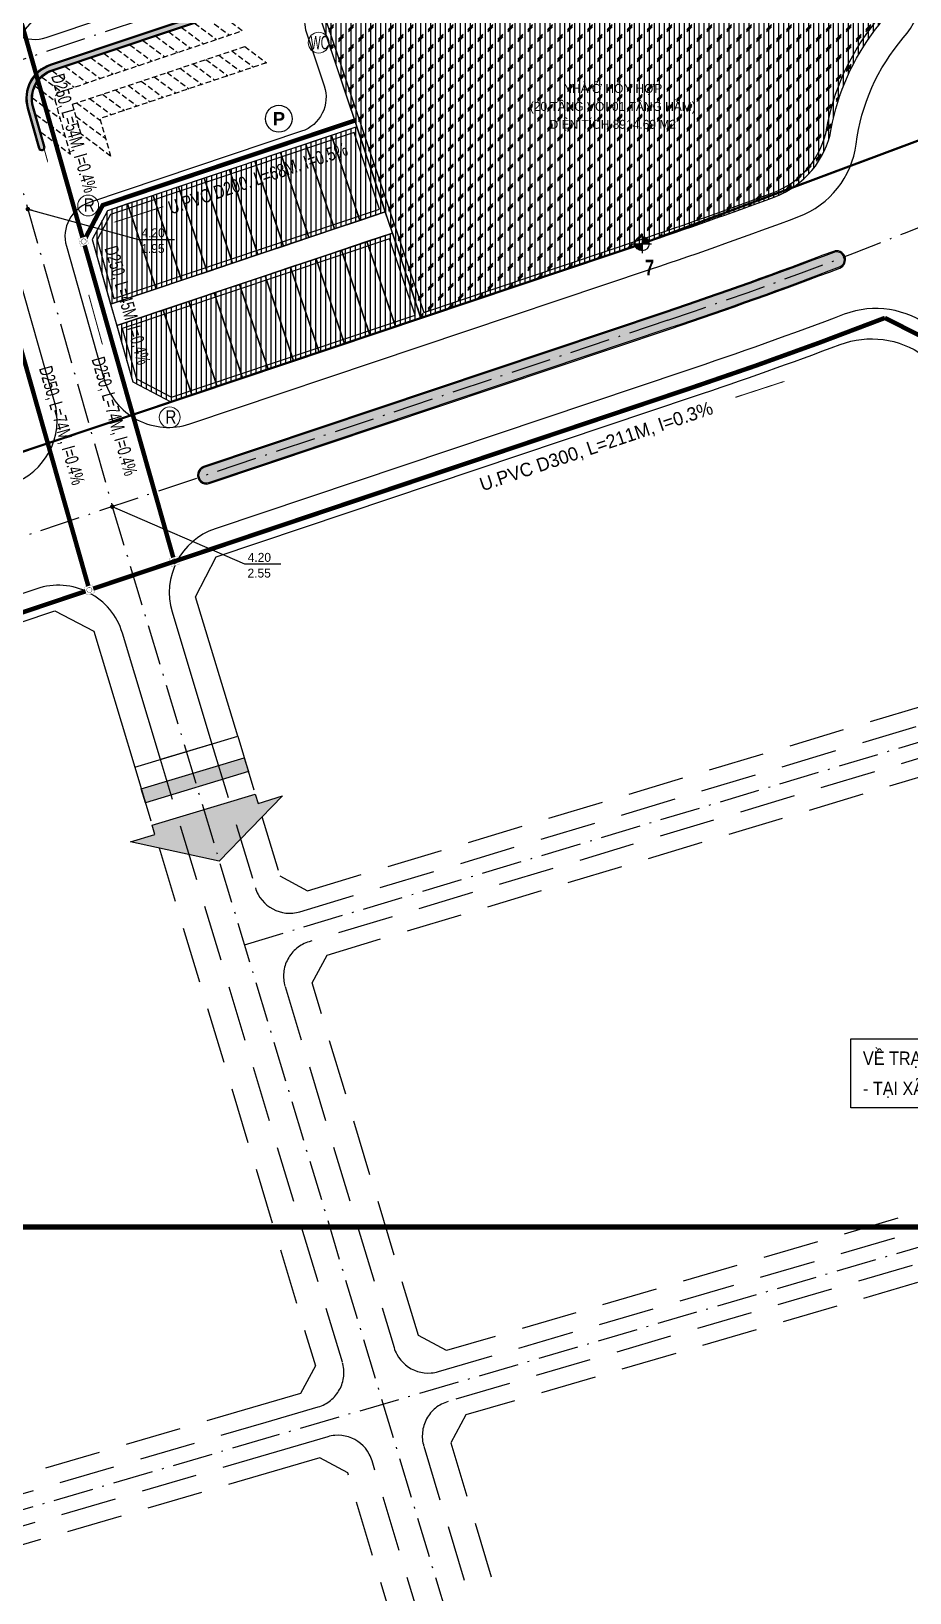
# Model space of a CAD drawing. Header units: metres. Extents: x 566631 to 571358, y 2062953 to 2068466.
# Drawn here: x 568510.6 to 568706.8, y 2065749.5 to 2066098.1 of the extents above; entities that cross this region are included whole.
import ezdxf
from ezdxf.enums import TextEntityAlignment as Align

# ---------------------------------------------------------------- set-up
doc = ezdxf.new("R2010")
doc.units = ezdxf.units.M
for name, pattern in [('ACAD_ISO10W100', [18.5, 12, -3, 0.5, -3]), ('CENTER', [2, 1.25, -0.25, 0.25, -0.25]), ('DOT', [0.25, 0, -0.25]), ('HIDDEN', [0.375, 0.25, -0.125])]:
    doc.linetypes.add(name, pattern=pattern)
doc.layers.add('boDnv', color=54, linetype='CONTINUOUS', lineweight=25)
for name, color, linetype in [('BoThamCo', 94, 'CONTINUOUS'), ('ChiaLo', 128, 'CENTER'), ('datoHonHop', 42, 'CONTINUOUS'), ('datOlienke', 42, 'CONTINUOUS'), ('ghi_chu', 7, 'CONTINUOUS'), ('hacth sdd', 8, 'CONTINUOUS'), ('hatchViaHe+LogDg', 129, 'CONTINUOUS'), ('Khung ban ve', 7, 'CONTINUOUS'), ('LogDg', 7, 'CONTINUOUS'), ('LogDg phu', 7, 'CONTINUOUS'), ('LoLK', 6, 'CONTINUOUS'), ('QH', 7, 'CONTINUOUS'), ('RANHGIOI', 2, 'HIDDEN'), ('TimDg', 222, 'CONTINUOUS'), ('TNuoc Thai', 7, 'CONTINUOUS'), ('ViaHeS', 32, 'CONTINUOUS'), ('ViaHeSphu', 32, 'CONTINUOUS')]:
    doc.layers.add(name, color=color, linetype=linetype)
doc.styles.add('ARIALB', font='VHARIALB.ttf', dxfattribs={"width": 0.75})
doc.styles.add('avantH', font='VHAVAN.ttf', dxfattribs={"height": 10})
doc.styles.add('DIADANH1', font='VHAVAN.ttf', dxfattribs={"height": 2})
doc.styles.add('phu', font='VHAVAN.ttf')
doc.styles.add('rms', font='romans.shx', dxfattribs={"width": 0.7, "bigfont": 'vns.shx'})
doc.styles.add('solo', font='VHARIALN.ttf')
doc.styles.add('style1', font='VHARIALN.ttf', dxfattribs={"height": 1.2})
doc.styles.add('STYLE3', font='VHBODO.ttf', dxfattribs={"width": 0.8, "height": 2.2})
doc.linetypes.add('ADL', pattern='A,0.125,-0.15,["++",rms,S=0.5,R=0,X=0,Y=-0.2245],-1.35,1.125', length=2.75)
doc.linetypes.add('TNTN_LINE', pattern='A,0.5,-0.2,["TN",Standard,S=0.1,R=0,X=-0.1,Y=-0.05],-0.25', length=0.95)
doc.dimstyles.new('kichthuocnut', dxfattribs={"dimtxt": 1.1, "dimasz": 0.5, "dimexe": 0.5, "dimexo": 0.5, "dimgap": 0.5, "dimtad": 1, "dimzin": 0, "dimdsep": 46, "dimtxsty": 'solo', "dimblk": 'BOXFILLED', "dimcen": 0.09, "dimdle": 1, "dimclrd": 256, "dimclre": 256, "dimclrt": 7, "dimadec": 0, "dimazin": 0, "dimtfac": 1, "dimtix": 1, "dimtofl": 0, "dimtmove": 1, "dimatfit": 3, "dimldrblk": 'ARCHTICK', "dimfxl": 1, "dimtfill": 1, "dimtfillclr": 2, "dimtolj": 1, "dimtzin": 0, "dimlwd": -1, "dimlwe": -1, "dimarcsym": 0})

# ---------------------------------------------------------------- blocks, each defined once
blk = doc.blocks.new('moc')
at = {"layer": 'QH', "linetype": 'Continuous'}
h = blk.add_hatch(color=7, dxfattribs=at)
h.paths.add_polyline_path([(0, 0), (0.53, 0, 0.414214), (0, 0.53)])
h.paths.add_polyline_path([(-0.53, 0, 0.414214), (0, -0.53), (0, 0)])
for p, q in [((0, 0.71), (0, -0.71)), ((-0.71, 0), (0.71, 0))]:
    blk.add_line(p, q, dxfattribs=at)
blk.add_circle((0, 0), 0.529, dxfattribs=at)
blk = doc.blocks.new('dsl')
at = {"color": 158, "linetype": 'DOT'}
blk.add_wipeout([(0, 1.5), (0.34, 1.46), (0.73, 1.31), (1.02, 1.1), (1.23, 0.85), (1.35, 0.64), (1.44, 0.41), (1.5, 0), (1.44, -0.42), (1.33, -0.7), (1.15, -0.96), (0.91, -1.19), (0.61, -1.37), (0.38, -1.45), (0, -1.5), (-0.46, -1.43), (-0.79, -1.27), (-1.14, -0.97), (-1.32, -0.72), (-1.43, -0.46), (-1.49, -0.14), (-1.5, 0), (-1.46, 0.34), (-1.34, 0.68), (-1.17, 0.94), (-0.92, 1.19), (-0.63, 1.36), (-0.25, 1.48)], dxfattribs=at).dxf.layer = 'ghi_chu'
at = {"layer": 'ghi_chu', "color": 32}
blk.add_circle((0, 0), 1.5, dxfattribs=at)
at = {"layer": 'ghi_chu', "style": 'ARIALB'}
blk.add_attdef('01', text='', height=1.5, dxfattribs=at).set_placement((0, -0.75), align=Align.CENTER)
blk = doc.blocks.new('hg')
at = {"layer": 'TNuoc Thai', "color": 7, "lineweight": 0, "const_width": 0.2}
blk.add_lwpolyline([(-2.5, -2.5), (2.5, -2.5), (2.5, 2.5), (-2.5, 2.5)], close=True, dxfattribs=at)
at = {"lineweight": 0}
blk.add_wipeout([(-2.5, 2.5), (2.5, 2.5), (2.5, -2.5), (-2.5, -2.5)], dxfattribs=at).dxf.layer = 'TNuoc Thai'
at = {"layer": 'TNuoc Thai', "color": 3, "lineweight": 0, "const_width": 0.25}
blk.add_lwpolyline([(-1.625, 0, 1), (1.625, 0, 1)], format="xyb", close=True, dxfattribs=at)

msp = doc.modelspace()

# ---------------------------------------------------------------- hatches: boundary and pattern name
at = {"layer": 'hacth sdd'}
h = msp.add_hatch(dxfattribs=at)
h.set_pattern_fill('CORK', color=44, scale=0.35, angle=90, style=0)
h.set_pattern_definition([(90, (568575.3249, 2066034.0933), (-1.11125, 7e-17), []), (225, (568575.8805, 2066034.649), (2.2225, -2.2225), [1.571546, -1.571546]), (225, (568575.8805, 2066034.9267), (2.2225, -2.2225), [1.571546, -1.571546]), (225, (568575.8805, 2066035.2046), (2.2225, -2.2225), [1.571546, -1.571546])])
edge = h.paths.add_edge_path()
edge.add_arc((568739.443, 2066067.274), 51, 142.16609, 169.78984, ccw=False)
edge.add_arc((568683.368, 2066110.823), 20, 322.16609, 379.88428)
edge.add_line((568702.176, 2066117.626), (568693.302, 2066142.16))
edge.add_line((568693.302, 2066142.16), (568686.862, 2066145.271))
edge.add_line((568686.862, 2066145.271), (568579.734, 2066109.319))
edge.add_line((568579.734, 2066109.319), (568575.325, 2066100.456))
edge.add_line((568575.325, 2066100.456), (568597.596, 2066034.093))
edge.add_line((568597.596, 2066034.093), (568647.001, 2066050.673))
edge.add_arc((568334.571, 2066981.647), 982, 288.5515, 290.379085)
edge.add_arc((568669.568, 2066079.859), 20, 290.37937, 349.78984)
h.paths.add_polyline_path([(568624.967, 2066075.029), (568655.936, 2066075.029), (568655.936, 2066079.78), (568624.967, 2066079.78)], flags=24)
h.paths.add_polyline_path([(568628.351, 2066082.955), (568652.553, 2066082.955), (568652.553, 2066088.152), (568628.351, 2066088.152)], flags=24)
h.paths.add_polyline_path([(568620.64, 2066079.186), (568660.263, 2066079.186), (568660.263, 2066084.064), (568620.64, 2066084.064)], flags=24)
h = msp.add_hatch(dxfattribs=at)
h.set_pattern_fill('CROSS', color=64, scale=0.05, style=0)
h.set_pattern_definition([(0, (568509.63695, 2066071.72215), (0.3175, 0.3175), [0.15875, -0.47625]), (90, (568509.71632, 2066071.64277), (-0.3175, 0.3175), [0.15875, -0.47625])])
edge = h.paths.add_edge_path()
edge.add_arc((568517.345, 2066083.108), 7.75, 108.5515, 195.84764)
edge.add_line((568509.889, 2066080.991), (568512.418, 2066072.082))
edge.add_arc((568512.899, 2066072.219), 0.5, 195.84764, 285.84764)
edge.add_arc((568512.899, 2066072.219), 0.5, 285.84764, 375.84764)
edge.add_line((568513.38, 2066072.355), (568510.851, 2066081.264))
edge.add_arc((568517.345, 2066083.108), 6.75, 108.5515, 195.84764, ccw=False)
edge.add_line((568515.197, 2066089.507), (568554.765, 2066102.786))
edge.add_arc((568554.606, 2066103.26), 0.5, 288.5515, 378.5515)
edge.add_arc((568554.606, 2066103.26), 0.5, 18.5515, 108.5515)
edge.add_line((568554.447, 2066103.734), (568514.879, 2066090.455))
h = msp.add_hatch(dxfattribs=at)
h.set_pattern_fill('ANSI31', color=30, scale=0.35, angle=45, style=0)
h.set_pattern_definition([(90, (568529.6626, 2066015.3573), (-1.11125, 1e-16), [])])
h.paths.add_polyline_path([(568591.233, 2066053.054), (568529.663, 2066032.391), (568533.219, 2066019.864), (568541.767, 2066015.357), (568597.596, 2066034.093)])
h = msp.add_hatch(dxfattribs=at)
h.set_pattern_fill('CROSS', color=64, scale=0.05, style=0)
h.set_pattern_definition([(0, (568124.4922, 2065856.43456), (0.3175, 0.3175), [0.15875, -0.47625]), (90, (568124.5716, 2065856.3552), (-0.3175, 0.3175), [0.15875, -0.47625])])
edge = h.paths.add_edge_path()
edge.add_arc((568334.571, 2066981.647), 1001.75, 288.5515, 290.848363)
edge.add_arc((568690.436, 2066047.109), 1.75, 291.91241, 470.8465)
edge.add_arc((568334.571, 2066981.647), 998.25, 288.5515, 290.846501, ccw=False)
edge.add_line((568652.171, 2066035.268), (568549.133, 2066000.689))
edge.add_arc((568549.69, 2065999.03), 1.75, 108.5515, 288.5515)
edge.add_line((568550.247, 2065997.371), (568653.284, 2066031.95))
at = {"layer": 'hatchViaHe+LogDg'}
for points in [[(568535.136, 2065928.99), (568558.112, 2065935.924), (568559.104, 2065932.808), (568536.081, 2065925.857)], [(568561.219, 2065925.717), (568566.702, 2065927.372), (568552.518, 2065912.834), (568532.713, 2065917.111), (568538.196, 2065918.766), (568537.565, 2065920.855), (568560.588, 2065927.806)]]:
    msp.add_hatch(color=158, dxfattribs=at).paths.add_polyline_path(points)

# ---------------------------------------------------------------- linework, layer by layer
at = {"layer": 'boDnv', "color": 10, "linetype": 'ADL', "ltscale": 0.25}
msp.add_lwpolyline([(568688.267, 2066076.491, -0.1211185), (568698.374, 2066099.169, 0.2573061), (568701.235, 2066117.286), (568692.501, 2066141.436), (568686.793, 2066144.193), (568580.445, 2066108.503), (568576.405, 2066100.381), (568598.226, 2066035.359), (568646.683, 2066051.621, 0.0079745), (568676.184, 2066062.048, 0.2651941)], format="xyb", close=True, dxfattribs=at)
msp.add_lwpolyline([(568590.603, 2066051.788), (568530.885, 2066031.747), (568534.064, 2066020.549), (568541.854, 2066016.442), (568596.33, 2066034.723)], close=True, dxfattribs=at)
at = {"layer": 'BoThamCo'}
for points in [[(568514.879, 2066090.455, 0.4004581), (568509.889, 2066080.991), (568512.418, 2066072.082, 0.4142136), (568513.036, 2066071.738, 0.4142136), (568513.38, 2066072.355), (568510.851, 2066081.264, -0.4004581), (568515.197, 2066089.507), (568554.765, 2066102.786, 0.4142136), (568555.08, 2066103.419, 0.4142136), (568554.447, 2066103.734)], [(568653.284, 2066031.95, 0.0100223), (568691.09, 2066045.486, 0.9907412), (568689.814, 2066048.745, -0.0100142), (568652.171, 2066035.268), (568549.133, 2066000.689, 1), (568550.247, 2065997.371)]]:
    msp.add_lwpolyline(points, format="xyb", close=True, dxfattribs=at)
at = {"layer": 'ChiaLo', "ltscale": 5}
for points in [[(568583.279, 2066076.755), (568589.642, 2066057.794), (568528.296, 2066037.207)], [(568577.591, 2066074.846), (568583.954, 2066055.885)], [(568566.214, 2066071.028), (568572.577, 2066052.067)], [(568571.902, 2066072.937), (568578.266, 2066053.976)], [(568554.838, 2066067.21), (568561.201, 2066048.25)], [(568560.526, 2066069.119), (568566.889, 2066050.158)], [(568543.461, 2066063.392), (568549.824, 2066044.432)], [(568549.149, 2066065.301), (568555.513, 2066046.341)], [(568532.085, 2066059.575), (568538.448, 2066040.614)], [(568537.773, 2066061.483), (568544.136, 2066042.523)], [(568529.663, 2066032.391), (568591.233, 2066053.054), (568597.596, 2066034.093)], [(568579.856, 2066049.236), (568586.219, 2066030.275)], [(568585.545, 2066051.145), (568591.908, 2066032.184)], [(568568.48, 2066045.418), (568574.843, 2066026.458)], [(568574.168, 2066047.327), (568580.531, 2066028.366)], [(568562.792, 2066043.509), (568569.155, 2066024.549)], [(568551.415, 2066039.691), (568557.778, 2066020.731)], [(568557.103, 2066041.6), (568563.467, 2066022.64)], [(568540.039, 2066035.874), (568546.402, 2066016.913)], [(568545.727, 2066037.783), (568552.09, 2066018.822)]]:
    msp.add_lwpolyline(points, dxfattribs=at)
at = {"layer": 'datoHonHop', "linetype": 'ByBlock'}
msp.add_lwpolyline([(568689.251, 2066076.314, -0.1211185), (568699.164, 2066098.556, 0.2573061), (568702.176, 2066117.626), (568693.302, 2066142.16), (568686.862, 2066145.271), (568579.734, 2066109.319), (568575.325, 2066100.456), (568597.596, 2066034.093), (568647.001, 2066050.673, 0.0079745), (568676.533, 2066061.111, 0.2651941)], format="xyb", close=True, dxfattribs=at)
at = {"layer": 'datOlienke'}
msp.add_lwpolyline([(568591.233, 2066053.054), (568529.663, 2066032.391), (568533.219, 2066019.864), (568541.767, 2066015.357), (568597.596, 2066034.093)], close=True, dxfattribs=at)
at = {"layer": 'Khung ban ve', "const_width": 1.2}
msp.add_lwpolyline([(567973.928, 2066641.109), (569223.928, 2066641.109), (569223.928, 2065831.109), (567973.928, 2065831.109)], close=True, dxfattribs=at)
at = {"layer": 'LogDg'}
for points in [[(568500.584, 2066140.771, 0.4004581), (568495.433, 2066131.002), (568503.634, 2066102.111, 0.4281041), (568513.876, 2066096.711), (568686.467, 2066154.632, 0.4210432), (568691.445, 2066164.937), (568681.238, 2066193.156, 0.4074168), (568671.17, 2066198.019)], [(568394.136, 2065959.484), (568506.122, 2065997.066, 0.4004581), (568515.78, 2066015.383), (568507.214, 2066045.556, 0.4281041), (568496.973, 2066050.956), (568376.956, 2066010.678, 0.4142136), (568371.917, 2066000.549), (568384.006, 2065964.523, 0.4142136)], [(568653.364, 2066031.713, 0.0100229), (568691.181, 2066045.253, 0.9913355), (568689.725, 2066048.979, -0.0100142), (568652.091, 2066035.505), (568549.054, 2066000.926, 1), (568550.326, 2065997.134)]]:
    msp.add_lwpolyline(points, format="xyb", close=True, dxfattribs=at)
for points in [[(568514.8, 2066090.692, 0.4004581), (568509.649, 2066080.923), (568512.178, 2066072.014, 0.4142136), (568513.104, 2066071.497, 0.4142136), (568513.621, 2066072.424), (568511.092, 2066081.333, -0.4004581), (568515.277, 2066089.27), (568554.845, 2066102.549, 0.4142136), (568555.317, 2066103.498, 0.4142136), (568554.368, 2066103.971), (568514.8, 2066090.692)], [(568731.777, 2066022.932, -0.1246658), (568711.594, 2066031.927, 0.2629368), (568692.15, 2066034.926, -0.0093449), (568656.521, 2066022.224), (568551.613, 2065987.017, 0.4052568), (568542.025, 2065968.463), (568550.923, 2065938.978), (568539.435, 2065935.51), (568530.909, 2065963.762, 0.4232274), (568511.776, 2065973.648), (568425.403, 2065944.662, 0.4065199), (568420.3, 2065934.733), (568434.533, 2065888.3), (568425.929, 2065885.662), (568411.888, 2065931.466, 0.4219493), (568401.694, 2065936.705), (568275.221, 2065894.261, 0.3468311), (568269.797, 2065885.971), (568270.818, 2065874.448, 0.1098508), (568280.271, 2065844.652), (568275.082, 2065841.639, -0.1098508), (568264.842, 2065873.919), (568264.286, 2065880.185, 0.4849671), (568253.772, 2065887.064)]]:
    msp.add_lwpolyline(points, format="xyb", dxfattribs=at)
at = {"layer": 'LogDg', "ltscale": 0.75}
msp.add_lwpolyline([(568535.136, 2065928.99), (568558.112, 2065935.924), (568559.104, 2065932.808), (568536.081, 2065925.857)], close=True, dxfattribs=at)
at = {"layer": 'LogDg', "ltscale": 0.75, "elevation": 0}
msp.add_lwpolyline([(568561.219, 2065925.717), (568566.702, 2065927.372), (568552.518, 2065912.834), (568532.713, 2065917.111), (568538.196, 2065918.766), (568537.565, 2065920.855), (568560.588, 2065927.806)], close=True, dxfattribs=at)
at = {"layer": 'LogDg phu', "linetype": 'HIDDEN', "ltscale": 50}
for points in [[(568550.923, 2065938.978), (568560.611, 2065906.878, 0.41385), (568570.572, 2065901.528), (568732.798, 2065950.268, 0.0228584), (568750.388, 2065956.443), (568757.204, 2065959.191, 0.4026197), (568761.744, 2065969.305), (568755.641, 2065986.366)], [(568591.597, 2065804.206, 0.4118436), (568601.506, 2065798.84), (568793.597, 2065855.121, 0.431462), (568798.88, 2065865.492), (568769.497, 2065947.632, 0.4259033), (568758.973, 2065952.357), (568753.006, 2065949.95, -0.0228584), (568734.812, 2065943.564), (568572.613, 2065894.832, 0.4145773), (568567.256, 2065884.859), (568591.597, 2065804.206)], [(568434.533, 2065888.3), (568471.141, 2065768.878, 0.4105758), (568481.039, 2065763.545), (568563.046, 2065787.572), (568574.634, 2065790.968, 0.4165875), (568580.044, 2065800.956), (568539.435, 2065935.51)]]:
    msp.add_lwpolyline(points, format="xyb", dxfattribs=at)
for points in [[(568814.217, 2065813.712, -0.0729934), (568813.932, 2065815.136), (568813.426, 2065824.829), (568806.64, 2065843.799, 0.397173), (568796.858, 2065848.782), (568725.32, 2065827.822), (568603.653, 2065792.175, 0.4165873), (568598.243, 2065782.186), (568610.029, 2065743.133), (568627.959, 2065683.724, 0.4132467), (568637.904, 2065678.369), (568689.046, 2065693.62), (568828.681, 2065735.259, 0.4300405), (568838.518, 2065754.686), (568833.636, 2065768.335), (568827.847, 2065776.227, -0.0724503), (568827.171, 2065777.5)], [(568598.162, 2065740.921), (568586.689, 2065778.936, 0.4118437), (568576.781, 2065784.302), (568565.313, 2065780.942), (568483.282, 2065756.908, 0.4178607), (568477.882, 2065746.886), (568508.202, 2065647.977, 0.4119776), (568518.137, 2065642.655), (568611.071, 2065670.368, 0.4151811), (568616.444, 2065680.346), (568598.162, 2065740.921)]]:
    msp.add_lwpolyline(points, format="xyb", close=True, dxfattribs=at)
at = {"layer": 'LoLK'}
for points in [[(568583.279, 2066076.755), (568577.591, 2066074.846), (568583.954, 2066055.885), (568589.642, 2066057.794)], [(568577.591, 2066074.846), (568571.902, 2066072.937), (568578.266, 2066053.976), (568583.954, 2066055.885)], [(568566.214, 2066071.028), (568560.526, 2066069.119), (568566.889, 2066050.158), (568572.577, 2066052.067)], [(568571.902, 2066072.937), (568566.214, 2066071.028), (568572.577, 2066052.067), (568578.266, 2066053.976)], [(568554.838, 2066067.21), (568549.149, 2066065.301), (568555.513, 2066046.341), (568561.201, 2066048.25)], [(568560.526, 2066069.119), (568554.838, 2066067.21), (568561.201, 2066048.25), (568566.889, 2066050.158)], [(568543.461, 2066063.392), (568537.773, 2066061.483), (568544.136, 2066042.523), (568549.824, 2066044.432)], [(568549.149, 2066065.301), (568543.461, 2066063.392), (568549.824, 2066044.432), (568555.513, 2066046.341)], [(568532.085, 2066059.575), (568527.568, 2066058.059), (568524.193, 2066051.658), (568528.296, 2066037.207), (568538.448, 2066040.614)], [(568537.773, 2066061.483), (568532.085, 2066059.575), (568538.448, 2066040.614), (568544.136, 2066042.523)], [(568591.233, 2066053.054), (568585.545, 2066051.145), (568591.908, 2066032.184), (568597.596, 2066034.093)], [(568579.856, 2066049.236), (568574.168, 2066047.327), (568580.531, 2066028.366), (568586.219, 2066030.275)], [(568585.545, 2066051.145), (568579.856, 2066049.236), (568586.219, 2066030.275), (568591.908, 2066032.184)], [(568568.48, 2066045.418), (568562.792, 2066043.509), (568569.155, 2066024.549), (568574.843, 2066026.458)], [(568574.168, 2066047.327), (568568.48, 2066045.418), (568574.843, 2066026.458), (568580.531, 2066028.366)], [(568562.792, 2066043.509), (568557.103, 2066041.6), (568563.467, 2066022.64), (568569.155, 2066024.549)], [(568551.415, 2066039.691), (568545.727, 2066037.783), (568552.09, 2066018.822), (568557.778, 2066020.731)], [(568557.103, 2066041.6), (568551.415, 2066039.691), (568557.778, 2066020.731), (568563.467, 2066022.64)], [(568540.039, 2066035.874), (568529.663, 2066032.391), (568533.219, 2066019.864), (568541.767, 2066015.357), (568546.402, 2066016.913)], [(568545.727, 2066037.783), (568540.039, 2066035.874), (568546.402, 2066016.913), (568552.09, 2066018.822)]]:
    msp.add_lwpolyline(points, close=True, dxfattribs=at)
at = {"layer": 'TimDg', "linetype": 'ACAD_ISO10W100', "ltscale": 0.75}
for points in [[(568414.779, 2066393.153), (568528.662, 2065991.973)], [(568528.662, 2065991.973), (568677.745, 2065497.995)]]:
    msp.add_lwpolyline(points, dxfattribs=at)
at = {"layer": 'TNuoc Thai', "color": 7, "linetype": 'TNTN_LINE', "ltscale": 8, "const_width": 1}
for points in [[(568507.555, 2066102.948), (568522.249, 2066051.186)], [(568522.249, 2066051.186), (568542.527, 2065979.749)], [(568503.294, 2066044.719), (568523.545, 2065973.379)]]:
    msp.add_lwpolyline(points, dxfattribs=at)
at = {"layer": 'TNuoc Thai'}
for points in [[(568511.216, 2066079.956, 0.221, 0.221, 0), (568513.656, 2066071.092, 1.106, 0, 0), (568514.327, 2066068.656, 0, 0, 0)], [(568540.046, 2066058.962, 0.221, 0.221, 0), (568531.284, 2066056.178, 1.106, 0, 0), (568528.876, 2066055.413, 0, 0, 0)], [(568523.4, 2066039.27, 0.221, 0.221, 0), (568525.84, 2066030.406, 1.106, 0, 0), (568526.511, 2066027.97, 0, 0, 0)], [(568667.843, 2066016.384, 0.221, 0.221, 0), (568676.584, 2066019.232, 1.106, 0, 0), (568678.986, 2066020.015, 0, 0, 0)]]:
    msp.add_lwpolyline(points, format="xyseb", dxfattribs=at)
at = {"layer": 'TNuoc Thai', "linetype": 'Continuous', "lineweight": 0}
for centre in [(568574.758, 2066095.578), (568523.273, 2066059.218), (568541.487, 2066011.908)]:
    msp.add_circle(centre, 2.326, dxfattribs=at)
at = {"layer": 'ViaHeS'}
msp.add_lwpolyline([(568583.279, 2066076.755), (568527.568, 2066058.059), (568524.193, 2066051.658), (568533.219, 2066019.864), (568541.767, 2066015.357), (568647.001, 2066050.673, 0.0079745), (568676.532, 2066061.111, 0.2651955), (568689.251, 2066076.314, -0.1211185), (568699.164, 2066098.556, 0.2573061), (568702.176, 2066117.626), (568693.302, 2066142.16), (568686.862, 2066145.271), (568579.734, 2066109.319), (568575.325, 2066100.456), (568583.279, 2066076.755)], format="xyb", close=True, dxfattribs=at)
at = {"layer": 'ViaHeS', "linetype": 'HIDDEN', "ltscale": 5}
msp.add_lwpolyline([(568512.721, 2066075.594), (568519.309, 2066070.695), (568515.902, 2066082.698, -0.4004581), (568516.868, 2066084.53), (568557.694, 2066098.231), (568552.807, 2066101.865)], format="xyb", dxfattribs=at)
for points in [[(568541.259, 2066097.99), (568546.146, 2066094.356)], [(568544.146, 2066098.958), (568549.033, 2066095.324)], [(568547.033, 2066099.927), (568551.92, 2066096.293)], [(568549.92, 2066100.896), (568554.807, 2066097.262)], [(568529.711, 2066094.114), (568534.599, 2066090.48)], [(568532.598, 2066095.083), (568537.486, 2066091.449)], [(568535.485, 2066096.052), (568540.373, 2066092.418)], [(568538.372, 2066097.021), (568543.26, 2066093.387)], [(568521.051, 2066091.208), (568525.938, 2066087.574)], [(568523.938, 2066092.177), (568528.825, 2066088.543)], [(568526.824, 2066093.145), (568531.712, 2066089.511)], [(568546.681, 2066090.843), (568551.568, 2066087.209)], [(568549.568, 2066091.812), (568554.455, 2066088.178)], [(568552.455, 2066092.781), (568557.342, 2066089.147)], [(568555.341, 2066093.75), (568560.229, 2066090.116)], [(568512.943, 2066087.89), (568517.277, 2066084.667)], [(568515.277, 2066089.27), (568520.164, 2066085.636)], [(568518.164, 2066090.239), (568523.051, 2066086.605)], [(568538.02, 2066087.937), (568542.907, 2066084.303)], [(568540.907, 2066088.905), (568545.794, 2066085.272)], [(568543.794, 2066089.874), (568548.681, 2066086.24)], [(568511.463, 2066085.875), (568515.946, 2066082.542)], [(568526.472, 2066084.061), (568531.36, 2066080.427)], [(568529.359, 2066085.03), (568534.247, 2066081.396)], [(568532.246, 2066085.999), (568537.134, 2066082.365)], [(568535.133, 2066086.968), (568540.02, 2066083.334)], [(568510.802, 2066083.251), (568517.067, 2066078.593)], [(568520.698, 2066082.124), (568526.025, 2066078.163)], [(568523.585, 2066083.092), (568528.473, 2066079.459)], [(568511.6, 2066079.543), (568518.188, 2066074.644)], [(568520.558, 2066079.113), (568527.146, 2066074.215)]]:
    msp.add_lwpolyline(points, dxfattribs=at)
at = {"layer": 'ViaHeS'}
msp.add_lwpolyline([(568591.233, 2066053.054), (568589.642, 2066057.794), (568528.296, 2066037.207), (568529.663, 2066032.391)], close=True, dxfattribs=at)
at = {"layer": 'ViaHeS', "elevation": 0}
msp.add_lwpolyline([(568261.853, 2065873.654, 0.1098508), (568272.488, 2065840.133), (568282.866, 2065846.158, -0.1098508), (568273.807, 2065874.713), (568273.138, 2065882.252), (568277.48, 2065888.691), (568402.232, 2065930.557), (568408.438, 2065927.367), (568421.626, 2065884.343), (568438.836, 2065889.619), (568425.508, 2065933.096), (568428.783, 2065939.467), (568515.847, 2065968.686), (568524.506, 2065964.211), (568533.691, 2065933.777), (568556.668, 2065940.711), (568547.27, 2065971.851), (568551.883, 2065980.779), (568658.455, 2066016.544, 0.0085451), (568691.246, 2066028.176, -0.2491929), (568709.856, 2066025.734, 0.0997504)], format="xyb", dxfattribs=at)
at = {"layer": 'ViaHeSphu', "linetype": 'HIDDEN', "ltscale": 50}
for points in [[(568556.668, 2065940.711), (568566.065, 2065909.571), (568572.299, 2065906.223), (568731.647, 2065954.099, 0.0228584), (568748.892, 2065960.152), (568752.779, 2065961.72), (568755.732, 2065968.297), (568749.214, 2065986.519)], [(568764.157, 2065944.747), (568792.936, 2065864.296), (568789.822, 2065858.183), (568722.151, 2065838.356), (568603.291, 2065803.532), (568597.048, 2065806.913), (568573.289, 2065885.638), (568576.633, 2065891.863), (568735.963, 2065939.733, 0.0228584), (568754.502, 2065946.241), (568757.835, 2065947.585), (568764.157, 2065944.747)]]:
    msp.add_lwpolyline(points, format="xyb", dxfattribs=at)
for points in [[(568533.691, 2065933.777), (568574.015, 2065800.164), (568570.662, 2065793.972), (568561.75, 2065791.361)], [(568561.75, 2065791.361), (568481.401, 2065767.82), (568475.138, 2065771.194), (568438.836, 2065889.619)], [(568687.76, 2065697.932), (568829.865, 2065740.308), (568834.216, 2065748.9), (568801.365, 2065840.733), (568794.883, 2065844.035), (568726.472, 2065823.991), (568607.625, 2065789.171), (568604.271, 2065782.978), (568615.963, 2065744.239), (568633.268, 2065686.9), (568639.504, 2065683.542), (568685.818, 2065697.353), (568758.08, 2065718.902)], [(568592.229, 2065739.816), (568581.239, 2065776.23), (568574.996, 2065779.611), (568566.608, 2065777.154), (568485.798, 2065753.477), (568482.465, 2065747.291), (568512.057, 2065650.755), (568518.314, 2065647.403), (568606.922, 2065673.826), (568610.268, 2065680.042), (568592.229, 2065739.816)]]:
    msp.add_lwpolyline(points, dxfattribs=at)

# ---------------------------------------------------------------- block references
at = {"layer": 'QH', "xscale": 3, "yscale": 3, "zscale": 3}
msp.add_blockref('moc', (568647.001, 2066050.673), dxfattribs=at)

# ---------------------------------------------------------------- texts
at = {"layer": 'ghi_chu', "style": 'avantH'}
for s, p in [('nhµ ë hçn hîp', (568640.452, 2066084.343)), ('(20 tÇng víi 01 tÇng hÇm)', (568640.452, 2066080.343)), ('diÖn tÝch 8914.69 m2', (568640.452, 2066076.343))]:
    msp.add_text(s, height=2, dxfattribs=at).set_placement(p, align=Align.CENTER)
at = {"layer": 'QH', "style": 'ARIALB', "width": 0.75}
msp.add_text('7', height=3.5, dxfattribs=at).set_placement((568647.624, 2066043.604, -2.251))
at = {"layer": 'TNuoc Thai', "lineweight": 0, "style": 'style1', "width": 0.7}
msp.add_text('wc', height=3, rotation=0.04469, dxfattribs=at).set_placement((568572.951, 2066094.087))
at = {"layer": 'TNuoc Thai', "color": 7, "linetype": 'Continuous', "lineweight": 0, "style": 'DIADANH1'}
for s, rotation, width, p in [('D250, L=54M, I=0.4%%%', 285.84764, 0.7, (568514.977, 2066088.1)), ('U.PVC D200, L=68M, I=0.5%%%', 18.5515, 0.8, (568541.777, 2066057.182)), ('D250, L=45M, I=0.4%%%', 285.84764, 0.7, (568526.906, 2066049.69)), ('D250, L=74M, I=0.4%%%', 285.84764, 0.7, (568523.991, 2066024.9)), ('D250, L=74M, I=0.4%%%', 285.84764, 0.7, (568512.255, 2066022.852))]:
    msp.add_text(s, height=3, rotation=rotation, dxfattribs=dict(at, width=width)).set_placement(p)
at = {"layer": 'TNuoc Thai', "lineweight": 0, "style": 'style1'}
for p in [(568522.28, 2066057.812), (568540.493, 2066010.503)]:
    msp.add_text('r', height=3, rotation=0.04469, dxfattribs=at).set_placement(p)
at = {"layer": 'TNuoc Thai', "color": 7, "ltscale": 75, "style": 'STYLE3'}
for s, p in [('4.20', (568537.78, 2066052.12)), ('1.95', (568537.736, 2066048.606)), ('4.20', (568561.512, 2065979.651)), ('2.55', (568561.468, 2065976.137))]:
    msp.add_text(s, height=2, rotation=359.99998, dxfattribs=at).set_placement(p, align=Align.CENTER)
at = {"layer": 'TNuoc Thai', "color": 7, "linetype": 'Continuous', "lineweight": 0, "style": 'DIADANH1'}
msp.add_text('U.PVC D300, L=211M, I=0.3%%%', height=3, rotation=18.5515, dxfattribs=at).set_placement((568611.322, 2065995.381))

# ---------------------------------------------------------------- leaders
at = {"layer": 'TNuoc Thai', "color": 5, "ltscale": 75}
msp.add_leader([(568501.05, 2066089.242), (568519.212, 2066109.949), (568527.271, 2066109.949)], dimstyle='kichthuocnut', override={"dimasz": 1, "dimclrd": 5, "dimldrblk": 'Dot'}, dxfattribs=at)

# ---------------------------------------------------------------- next in the draw order: block references
at = {"layer": 'ghi_chu', "xscale": 2, "yscale": 2, "zscale": 2}
msp.add_blockref('dsl', (568565.86, 2066078.589), dxfattribs=at).add_auto_attribs({'01': 'p'})

# ---------------------------------------------------------------- next in the draw order: hatches: boundary and pattern name
at = {"layer": 'hacth sdd'}
h = msp.add_hatch(dxfattribs=at)
h.set_pattern_fill('ANSI31', color=30, scale=0.35, angle=45, style=0)
h.set_pattern_definition([(90, (568524.1934, 2066037.2067), (-1.11125, 1e-16), [])])
h.paths.add_polyline_path([(568589.642, 2066057.794), (568583.279, 2066076.755), (568527.568, 2066058.059), (568524.193, 2066051.658), (568528.296, 2066037.207)])

# ---------------------------------------------------------------- next in the draw order: linework, layer by layer
at = {"layer": 'boDnv', "color": 10, "linetype": 'ADL', "ltscale": 0.25}
msp.add_lwpolyline([(568588.376, 2066058.424), (568582.649, 2066075.489), (568528.266, 2066057.238), (568525.265, 2066051.546), (568528.971, 2066038.488)], close=True, dxfattribs=at)
at = {"layer": 'datOlienke'}
msp.add_lwpolyline([(568589.642, 2066057.794), (568583.279, 2066076.755), (568527.568, 2066058.059), (568524.193, 2066051.658), (568528.296, 2066037.207)], close=True, dxfattribs=at)
at = {"layer": 'LogDg'}
msp.add_lwpolyline([(568570.948, 2066075.781), (568523.548, 2066059.874, 0.4004581), (568518.397, 2066050.105), (568526.782, 2066020.568, 0.4281041), (568545.984, 2066010.444), (568648.91, 2066044.985, 0.0088857), (568681.995, 2066056.747, 0.2781172), (568694.803, 2066072.948, -0.1470471), (568705.33, 2066096.621, 0.270704), (568708.976, 2066116.466), (568698.929, 2066144.243, 0.4074168), (568688.861, 2066149.106), (568579.728, 2066112.482, 0.4142136), (568572.169, 2066097.287), (568575.987, 2066085.911, -0.4142136), (568570.948, 2066075.781)], format="xyb", dxfattribs=at)
at = {"layer": 'RANHGIOI', "color": 1, "ltscale": 9, "const_width": 0.5}
msp.add_lwpolyline([(568198.209, 2065900.061), (568647.001, 2066050.673, 0.0506838), (568827.906, 2066132.562), (568998.799, 2066231.855), (569157.481, 2066320.398, 0.0065941)], format="xyb", dxfattribs=at)
at = {"layer": 'TimDg', "linetype": 'ACAD_ISO10W100', "ltscale": 0.75}
for points in [[(569579.458, 2066552.489), (569316.691, 2066388.631, -0.0121561), (569316.482, 2066388.507), (569007.707, 2066216.212), (568836.949, 2066116.999, -0.0506838), (568652.728, 2066033.609), (568203.78, 2065882.944), (567811.807, 2065759.32)], [(568558.185, 2065894.152), (568733.805, 2065946.916, 0.0228584), (568751.697, 2065953.197), (568811.016, 2065977.115, 0.017204), (568823.592, 2065982.697), (569064.377, 2066099.631, 0.01782), (569076.966, 2066106.31), (569234.224, 2066197.054)], [(569408.662, 2066103.84), (569093.307, 2065942.912, -0.0467468), (569058.632, 2065929.125), (568564.179, 2065784.257), (568255.903, 2065693.937)]]:
    msp.add_lwpolyline(points, format="xyb", dxfattribs=at)
msp.add_lwpolyline([(568706.63, 2066158.234), (568355.392, 2066040.36)], dxfattribs=at)
at = {"layer": 'TNuoc Thai', "color": 7, "linetype": 'TNTN_LINE', "ltscale": 8, "const_width": 1}
msp.add_lwpolyline([(568522.249, 2066051.186), (568526.521, 2066059.29), (568583.101, 2066078.277)], dxfattribs=at)
at = {"layer": 'ViaHeS', "linetype": 'HIDDEN', "ltscale": 5}
msp.add_lwpolyline([(568521.679, 2066075.164), (568519.79, 2066081.819), (568558.228, 2066094.718), (568563.116, 2066091.085), (568525.902, 2066078.596), (568528.267, 2066070.266), (568521.679, 2066075.164)], dxfattribs=at)

# ---------------------------------------------------------------- next in the draw order: block references
at = {"layer": 'TNuoc Thai', "lineweight": 0, "xscale": 0.3593376214493981, "yscale": 0.3593376213684678, "zscale": 0.3593376214645866, "rotation": 16.46235565650342}
for p in [(568522.249, 2066051.186), (568542.527, 2065979.749)]:
    msp.add_blockref('hg', p, dxfattribs=at)

# ---------------------------------------------------------------- next in the draw order: wipeouts: each hides what was drawn before it
at = {"color": 3}
msp.add_wipeout([(568693.638, 2065857.735), (568693.638, 2065873.17), (568767.617, 2065873.17), (568767.617, 2065867.3), (568804.095, 2065838.933), (568767.617, 2065861.234), (568767.617, 2065857.735)], dxfattribs=at).dxf.layer = 'TNuoc Thai'

# ---------------------------------------------------------------- next in the draw order: linework, layer by layer
at = {"layer": 'TNuoc Thai', "color": 7, "linetype": 'TNTN_LINE', "ltscale": 8, "const_width": 1}
msp.add_lwpolyline([(568542.527, 2065979.749), (568657.818, 2066018.44, 0.011362), (568701.243, 2066034.12), (568720.959, 2066024.092), (568741.067, 2066015.232)], format="xyb", dxfattribs=at)
msp.add_lwpolyline([(568387.876, 2065927.849), (568542.527, 2065979.749)], dxfattribs=at)
at = {"layer": 'TNuoc Thai', "color": 3}
msp.add_lwpolyline([(568693.638, 2065873.17), (568767.617, 2065873.17), (568767.617, 2065857.735), (568693.638, 2065857.735)], close=True, dxfattribs=at)

# ---------------------------------------------------------------- next in the draw order: texts
at = {"layer": 'TNuoc Thai', "color": 0, "style": 'phu', "width": 0.9}
for s, p in [('VÒ TR¹M Xö Lý N¦íC TH¶I TP VINH - ', (568696.333, 2065867.324)), ('- T¹I X· H¦NG HßA', (568696.333, 2065860.581))]:
    msp.add_text(s, height=3, dxfattribs=at).set_placement(p)

# ---------------------------------------------------------------- next in the draw order: leaders
at = {"layer": 'TNuoc Thai', "color": 5, "ltscale": 75}
for points in [[(568509.799, 2066058.424), (568534.494, 2066051.649), (568542.553, 2066051.649)], [(568528.662, 2065991.973), (568558.227, 2065979.18), (568566.285, 2065979.18)]]:
    msp.add_leader(points, dimstyle='kichthuocnut', override={"dimasz": 1, "dimclrd": 5, "dimldrblk": 'Dot'}, dxfattribs=at)

# ---------------------------------------------------------------- next in the draw order: block references
at = {"layer": 'TNuoc Thai', "lineweight": 0, "xscale": 0.3593376214493981, "yscale": 0.3593376213684678, "zscale": 0.3593376214645866, "rotation": 16.46235565650342}
msp.add_blockref('hg', (568523.545, 2065973.379), dxfattribs=at)

doc.saveas('drawing.dxf')
